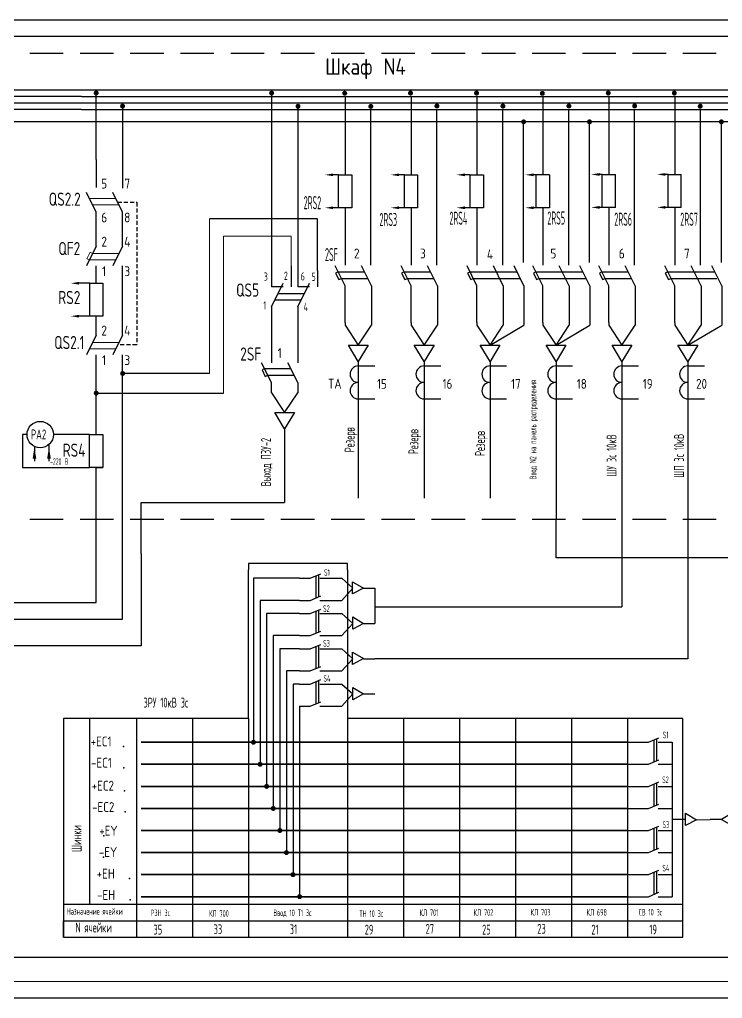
# Model space of a CAD drawing. Header units: millimetres. Extents: x 517 to 2197, y 113 to 478.
# Drawn here: x 1254.6 to 1467.9, y 180.8 to 477.9 of the extents above; entities that cross this region are included whole.
import ezdxf
from ezdxf.enums import TextEntityAlignment as Align

# ---------------------------------------------------------------- set-up
doc = ezdxf.new("R2010")
doc.units = ezdxf.units.MM
doc.linetypes.add('DASHED', pattern=[19.05, 12.7, -6.35])
doc.linetypes.add('HIDDEN', pattern=[0.375, 0.25, -0.125])
for name, color, linetype in [('1', 7, 'Continuous'), ('FORMAT', 7, 'Continuous'), ('WIRE', 7, 'Continuous'), ('Подписи', 7, 'Continuous'), ('Таблица', 7, 'Continuous'), ('Шинки', 1, 'Continuous')]:
    doc.layers.add(name, color=color, linetype=linetype)
doc.layers.add('PRSHEME', color=7, linetype='Continuous', lineweight=15)
doc.layers.add('Text', color=7, linetype='Continuous', lineweight=15)
doc.styles.add('eskd', font='eskdw.shx', dxfattribs={"height": 3})
doc.styles.add('eskdLoL', font='eskdw.shx', dxfattribs={"width": 0.7, "height": 2.5})
doc.styles.add('st2_0.5', font='txt.shx', dxfattribs={"width": 0.5})
doc.styles.add('STYLE2', font='txt.shx', dxfattribs={"width": 0.8})

# ---------------------------------------------------------------- blocks, each defined once
blk = doc.blocks.new('point')
at = {"const_width": 0.75}
blk.add_lwpolyline([(-0.375, 0, 1), (0.375, 0, 1)], format="xyb", close=True, dxfattribs=at)
blk = doc.blocks.new('A$C64307B72')
at = {"color": 0, "ltscale": 0.8}
for p, q in [((-21, 0), (-22.39, 0)), ((-22.39, 0), (-22.39, -10)), ((-2, 0), (-13, 0)), ((-22.39, -10), (-2, -10)), ((0, -10), (2, -10))]:
    blk.add_line(p, q, dxfattribs=at)
at = {"color": 0}
for p, q in [((-2, -10), (-2, 0)), ((-2, 0), (2, 0)), ((2, 0), (2, -10)), ((2, -10), (-2, -10))]:
    blk.add_line(p, q, dxfattribs=at)
at = {"color": 0, "ltscale": 100}
for p, q in [((-18.75, -3.6), (-18.75, -8.07)), ((-14.33, -2.98), (-14.33, -8.07))]:
    blk.add_line(p, q, dxfattribs=at)
at = {"color": 0, "ltscale": 0.8}
blk.add_circle((-17, 0), 4, dxfattribs=at)
at = {"color": 0, "linetype": 'ByBlock'}
for points in [[(-19.31, -7.35), (-18.18, -7.35), (-18.75, -3.93)], [(-14.9, -7.35), (-13.76, -7.35), (-14.33, -3.93)]]:
    blk.add_solid(points, dxfattribs=at)
at = {"layer": 'Text', "color": 0, "linetype": 'ByBlock', "style": 'st2_0.5', "width": 0.5}
blk.add_text('-220 B', height=2, dxfattribs=at).set_placement((-13.97, -9.19))
at = {"layer": 'Подписи', "color": 0, "style": 'eskdLoL', "width": 0.8}
blk.add_text('PA2', height=3, dxfattribs=at).set_placement((-19.82, -1.45))
at = {"layer": 'Подписи', "color": 7, "style": 'STYLE2', "width": 0.7}
blk.add_text('RS4', height=4, dxfattribs=at).set_placement((-10.18, -6.75))
blk = doc.blocks.new('mar')
blk.add_point((0, 0))
at = {"style": 'eskd'}
blk.add_attdef('MAR', (2, 1), '', height=3, dxfattribs=at)

msp = doc.modelspace()

# ---------------------------------------------------------------- linework, layer by layer
at = {"color": 7, "linetype": 'DASHED', "ltscale": 0.8}
for p, q in [((1664.13, 467.61), (1126.47, 467.61)), ((1664.13, 326.15), (1253.78, 326.15))]:
    msp.add_line(p, q, dxfattribs=at)
at = {"color": 7}
for p, q in [((1277.9, 435.46), (1277.9, 455.61)), ((1285.9, 451.73), (1285.9, 435.46)), ((1277.9, 419.46), (1274.9, 425.46)), ((1285.9, 419.46), (1282.9, 425.46)), ((1345.06, 417.41), (1312.26, 417.41)), ((1277.9, 409.13), (1274.9, 403.13)), ((1285.9, 409.13), (1282.9, 403.13)), ((1277.9, 397.89), (1277.9, 403.13)), ((1285.9, 382.15), (1285.9, 403.13)), ((1275.9, 397.89), (1272.65, 397.89)), ((1275.9, 387.89), (1275.9, 397.89)), ((1275.9, 397.89), (1279.9, 397.89)), ((1279.9, 397.89), (1279.9, 387.89)), ((1275.9, 387.89), (1272.68, 387.89)), ((1279.9, 387.89), (1275.9, 387.89)), ((1277.9, 382.15), (1277.9, 387.89)), ((1353.39, 385.12), (1357.39, 379.12)), ((1357.39, 379.12), (1361.39, 385.12)), ((1373.39, 385.12), (1377.39, 379.12)), ((1377.39, 379.12), (1381.39, 385.12)), ((1393.39, 385.12), (1397.39, 379.12)), ((1397.39, 379.12), (1401.39, 385.12)), ((1397.39, 379.12), (1407.65, 385.12)), ((1413.39, 385.12), (1417.39, 379.12)), ((1417.39, 379.12), (1421.39, 385.12)), ((1417.39, 379.12), (1427.65, 385.12)), ((1433.39, 385.12), (1437.39, 379.12)), ((1437.39, 379.12), (1441.39, 385.12)), ((1453.39, 385.12), (1457.39, 379.12)), ((1457.39, 379.12), (1461.39, 385.12)), ((1457.39, 379.12), (1467.65, 385.12)), ((1277.9, 382.15), (1274.9, 376.15)), ((1285.9, 382.15), (1282.9, 376.15)), ((1354.39, 379.12), (1360.39, 379.12)), ((1357.39, 374.12), (1354.39, 379.12)), ((1360.39, 379.12), (1357.39, 374.12)), ((1374.39, 379.12), (1380.39, 379.12)), ((1377.39, 374.12), (1374.39, 379.12)), ((1380.39, 379.12), (1377.39, 374.12)), ((1394.39, 379.12), (1400.39, 379.12)), ((1397.39, 374.12), (1394.39, 379.12)), ((1400.39, 379.12), (1397.39, 374.12)), ((1414.39, 379.12), (1420.39, 379.12)), ((1417.39, 374.12), (1414.39, 379.12)), ((1420.39, 379.12), (1417.39, 374.12)), ((1434.39, 379.12), (1440.39, 379.12)), ((1437.39, 374.12), (1434.39, 379.12)), ((1440.39, 379.12), (1437.39, 374.12)), ((1454.39, 379.12), (1460.39, 379.12)), ((1457.39, 374.12), (1454.39, 379.12)), ((1460.39, 379.12), (1457.39, 374.12)), ((1357.39, 374.12), (1357.39, 354.98)), ((1377.39, 374.12), (1377.39, 354.98)), ((1397.39, 374.12), (1397.39, 354.98)), ((1417.39, 374.12), (1417.39, 354.98)), ((1437.39, 374.12), (1437.39, 354.98)), ((1457.39, 374.12), (1457.39, 354.98)), ((1331.06, 364.65), (1335.06, 358.65)), ((1335.06, 358.65), (1339.06, 364.65)), ((1332.06, 358.65), (1338.06, 358.65)), ((1335.06, 353.65), (1332.06, 358.65)), ((1338.06, 358.65), (1335.06, 353.65)), ((1335.06, 353.65), (1335.06, 331.38)), ((1355.69, 307.3), (1358.98, 305.33)), ((1355.69, 303.57), (1355.69, 307.3)), ((1358.98, 305.33), (1355.69, 303.57)), ((1355.72, 296.61), (1359.01, 294.63)), ((1355.72, 292.87), (1355.72, 296.61)), ((1359.01, 294.63), (1355.72, 292.87)), ((1355.69, 285.91), (1358.98, 283.93)), ((1355.69, 282.18), (1355.69, 285.91)), ((1358.98, 283.93), (1355.69, 282.18)), ((1355.72, 275.21), (1359.01, 273.23)), ((1355.72, 271.48), (1355.72, 275.21)), ((1359.01, 273.23), (1355.72, 271.48)), ((1456.68, 237), (1459.97, 235.03)), ((1456.68, 233.27), (1456.68, 237)), ((1459.97, 235.03), (1456.68, 233.27)), ((1470.86, 237.05), (1467.56, 235.07)), ((1467.56, 235.07), (1470.86, 233.31))]:
    msp.add_line(p, q, dxfattribs=at)
at = {"color": 0}
for p, q in [((1361.24, 438.69), (1361.24, 450.62)), ((1381.24, 438.69), (1381.24, 450.62)), ((1401.24, 438.69), (1401.24, 450.62)), ((1421.24, 438.69), (1421.24, 450.62)), ((1441.24, 438.69), (1441.24, 450.62)), ((1461.24, 438.69), (1461.24, 450.62)), ((1361.24, 403.38), (1361.24, 438.69)), ((1381.24, 403.38), (1381.24, 438.69)), ((1401.24, 403.38), (1401.24, 438.69)), ((1421.24, 403.38), (1421.24, 438.69)), ((1441.24, 403.38), (1441.24, 438.69)), ((1461.24, 403.38), (1461.24, 438.69)), ((1431.39, 430.93), (1429.77, 430.93)), ((1431.39, 420.93), (1431.39, 430.93)), ((1431.39, 430.93), (1435.39, 430.93)), ((1435.39, 420.93), (1435.39, 430.93)), ((1451.39, 430.93), (1449.77, 430.93)), ((1451.39, 420.93), (1451.39, 430.93)), ((1451.39, 430.93), (1455.39, 430.93)), ((1455.39, 420.93), (1455.39, 430.93)), ((1351.39, 430.8), (1349.77, 430.8)), ((1351.39, 420.8), (1351.39, 430.8)), ((1351.39, 430.8), (1355.39, 430.8)), ((1355.39, 430.8), (1355.39, 420.8)), ((1371.39, 430.8), (1369.77, 430.8)), ((1371.39, 420.8), (1371.39, 430.8)), ((1371.39, 430.8), (1375.39, 430.8)), ((1375.39, 430.8), (1375.39, 420.8)), ((1391.39, 430.8), (1389.77, 430.8)), ((1391.39, 420.8), (1391.39, 430.8)), ((1391.39, 430.8), (1395.39, 430.8)), ((1395.39, 430.8), (1395.39, 420.8)), ((1411.39, 430.8), (1409.77, 430.8)), ((1411.39, 420.8), (1411.39, 430.8)), ((1415.39, 430.8), (1411.39, 430.8)), ((1415.39, 430.8), (1415.39, 420.8)), ((1351.39, 420.8), (1349.78, 420.8)), ((1355.39, 420.8), (1351.39, 420.8)), ((1371.39, 420.8), (1369.78, 420.8)), ((1375.39, 420.8), (1371.39, 420.8)), ((1391.39, 420.8), (1389.78, 420.8)), ((1395.39, 420.8), (1391.39, 420.8)), ((1411.39, 420.8), (1409.77, 420.8)), ((1415.39, 420.8), (1411.39, 420.8)), ((1431.39, 420.93), (1429.78, 420.93)), ((1435.39, 420.93), (1431.39, 420.93)), ((1451.39, 420.93), (1449.78, 420.93)), ((1455.39, 420.93), (1451.39, 420.93)), ((1353.39, 397.14), (1350.39, 403.14)), ((1351.3, 401.33), (1350.53, 400.94)), ((1352.28, 399.37), (1351.3, 401.33)), ((1351.3, 401.33), (1359.3, 401.33)), ((1361.39, 397.14), (1358.39, 403.14)), ((1373.39, 397.14), (1370.39, 403.14)), ((1371.3, 401.33), (1370.53, 400.94)), ((1372.28, 399.37), (1371.3, 401.33)), ((1371.3, 401.33), (1379.3, 401.33)), ((1381.39, 397.14), (1378.39, 403.14)), ((1393.39, 397.14), (1390.39, 403.14)), ((1391.3, 401.33), (1390.53, 400.94)), ((1392.28, 399.37), (1391.3, 401.33)), ((1391.3, 401.33), (1399.3, 401.33)), ((1391.3, 401.33), (1405.56, 401.33)), ((1401.39, 397.14), (1398.39, 403.14)), ((1407.65, 397.14), (1404.65, 403.14)), ((1413.39, 397.14), (1410.39, 403.14)), ((1411.3, 401.33), (1410.53, 400.94)), ((1412.28, 399.37), (1411.3, 401.33)), ((1411.3, 401.33), (1425.56, 401.33)), ((1421.39, 397.14), (1418.39, 403.14)), ((1427.65, 397.14), (1424.65, 403.14)), ((1433.39, 397.14), (1430.39, 403.14)), ((1431.3, 401.33), (1430.53, 400.94)), ((1432.28, 399.37), (1431.3, 401.33)), ((1431.3, 401.33), (1439.3, 401.33)), ((1441.39, 397.14), (1438.39, 403.14)), ((1453.39, 397.14), (1450.39, 403.14)), ((1451.3, 401.33), (1450.53, 400.94)), ((1452.28, 399.37), (1451.3, 401.33)), ((1451.3, 401.33), (1465.56, 401.33)), ((1461.39, 397.14), (1458.39, 403.14)), ((1467.65, 397.14), (1464.65, 403.14)), ((1350.53, 400.94), (1351.51, 398.99)), ((1351.51, 398.99), (1352.28, 399.37)), ((1352.28, 399.37), (1360.28, 399.37)), ((1370.53, 400.94), (1371.51, 398.99)), ((1371.51, 398.99), (1372.28, 399.37)), ((1372.28, 399.37), (1380.28, 399.37)), ((1390.53, 400.94), (1391.51, 398.99)), ((1391.51, 398.99), (1392.28, 399.37)), ((1392.28, 399.37), (1400.28, 399.37)), ((1392.28, 399.37), (1406.54, 399.37)), ((1410.53, 400.94), (1411.51, 398.99)), ((1411.51, 398.99), (1412.28, 399.37)), ((1412.28, 399.37), (1426.54, 399.37)), ((1430.53, 400.94), (1431.51, 398.99)), ((1431.51, 398.99), (1432.28, 399.37)), ((1432.28, 399.37), (1440.28, 399.37)), ((1450.53, 400.94), (1451.51, 398.99)), ((1451.51, 398.99), (1452.28, 399.37)), ((1452.28, 399.37), (1466.15, 399.37)), ((1353.39, 386.01), (1353.39, 397.14)), ((1361.39, 397.14), (1361.39, 389.65)), ((1373.39, 386.01), (1373.39, 397.14)), ((1381.39, 397.14), (1381.39, 389.65)), ((1393.39, 386.01), (1393.39, 397.14)), ((1401.39, 397.14), (1401.39, 389.65)), ((1407.65, 397.14), (1407.65, 389.65)), ((1413.39, 386.01), (1413.39, 397.14)), ((1421.39, 397.14), (1421.39, 389.65)), ((1427.65, 397.14), (1427.65, 389.65)), ((1433.39, 386.01), (1433.39, 397.14)), ((1441.39, 397.14), (1441.39, 389.65)), ((1453.39, 386.01), (1453.39, 397.14)), ((1461.39, 397.14), (1461.39, 389.65)), ((1467.65, 397.14), (1467.65, 389.65)), ((1361.39, 389.65), (1361.39, 385.12)), ((1381.39, 389.65), (1381.39, 385.12)), ((1401.39, 389.65), (1401.39, 385.12)), ((1407.65, 389.65), (1407.65, 385.12)), ((1421.39, 389.65), (1421.39, 385.12)), ((1427.65, 389.65), (1427.65, 385.12)), ((1441.39, 389.65), (1441.39, 385.12)), ((1461.39, 389.65), (1461.39, 385.12)), ((1467.65, 389.65), (1467.65, 385.12)), ((1353.39, 386.01), (1353.39, 385.12)), ((1373.39, 386.01), (1373.39, 385.12)), ((1393.39, 386.01), (1393.39, 385.12)), ((1413.39, 386.01), (1413.39, 385.12)), ((1433.39, 386.01), (1433.39, 385.12)), ((1453.39, 386.01), (1453.39, 385.12)), ((1331.06, 364.65), (1331.06, 367.78))]:
    msp.add_line(p, q, dxfattribs=at)
for p, q in [((1285.9, 446.89), (1107.39, 446.9)), ((1454.22, 446.9), (1285.9, 446.89)), ((1407.56, 438.69), (1407.56, 446.89)), ((1427.56, 438.69), (1427.56, 446.89)), ((1647.03, 446.89), (1453.39, 446.9)), ((1467.56, 438.69), (1467.56, 446.89)), ((1331.06, 438.69), (1331.06, 409.33)), ((1339.06, 438.69), (1339.06, 409.33)), ((1407.56, 404.2), (1407.56, 438.69)), ((1427.56, 404.2), (1427.56, 438.69)), ((1467.56, 404.2), (1467.56, 438.69)), ((1312.26, 370.5), (1285.9, 370.5)), ((1339.06, 367.78), (1339.06, 364.65)), ((1277.9, 364.54), (1316.49, 364.54)), ((1357.39, 354.98), (1357.39, 332.69)), ((1377.39, 354.98), (1377.39, 332.69)), ((1397.39, 354.98), (1397.39, 332.69)), ((1417.39, 354.98), (1417.39, 326.29)), ((1437.39, 354.98), (1437.39, 332.69)), ((1457.39, 354.98), (1457.39, 332.69)), ((1291.55, 315.77), (1291.55, 331.38)), ((1291.55, 331.38), (1335.06, 331.38)), ((1437.39, 332.69), (1437.39, 299.7)), ((1457.39, 332.69), (1457.39, 283.92)), ((1417.39, 314.58), (1417.39, 326.29)), ((1291.55, 315.77), (1291.55, 287.83)), ((1354.1, 312.81), (1324.1, 312.81)), ((1324.1, 312.81), (1324.1, 310.87)), ((1354.1, 310.87), (1354.1, 312.81)), ((1664.13, 314.58), (1417.39, 314.58)), ((1324.1, 303.83), (1324.1, 310.87)), ((1354.1, 310.87), (1354.1, 303.83)), ((1339.59, 308.32), (1325.59, 308.32)), ((1325.59, 308.32), (1325.59, 258.56)), ((1352.36, 308.32), (1355.7, 305.32)), ((1324.1, 265.77), (1324.1, 303.83)), ((1355.7, 305.32), (1352.36, 301.62)), ((1354.1, 303.83), (1354.1, 265.77)), ((1358.98, 305.33), (1362.44, 305.32)), ((1362.44, 305.32), (1362.44, 294.62)), ((982.53, 300.9), (1277.89, 300.94)), ((1339.59, 301.62), (1327.59, 301.62)), ((1327.59, 301.62), (1327.59, 251.86)), ((1339.59, 297.62), (1329.59, 297.62)), ((1329.59, 297.62), (1329.59, 245.16)), ((1352.36, 297.62), (1355.7, 294.62)), ((1362.44, 299.7), (1437.39, 299.7)), ((1128.56, 295.96), (1285.9, 295.96)), ((1355.7, 294.62), (1352.36, 290.92)), ((1359, 294.62), (1362.44, 294.62)), ((1339.59, 290.92), (1331.59, 290.92)), ((1331.59, 290.92), (1331.59, 238.46)), ((1291.55, 287.83), (1224.47, 287.83)), ((1339.59, 286.92), (1333.59, 286.92)), ((1333.59, 286.92), (1333.59, 231.76)), ((1352.36, 286.92), (1355.7, 283.92)), ((1355.7, 283.92), (1352.36, 280.22)), ((1358.96, 283.92), (1362.44, 283.92)), ((1457.39, 283.92), (1362.44, 283.92)), ((1339.59, 280.22), (1335.59, 280.22)), ((1335.59, 280.22), (1335.59, 225.06)), ((1338.59, 276.22), (1337.59, 276.22)), ((1337.59, 276.22), (1337.59, 218.36)), ((1339.59, 276.22), (1338.59, 276.22)), ((1352.36, 276.22), (1355.7, 273.22)), ((1355.7, 273.22), (1352.36, 269.52)), ((1358.99, 273.22), (1362.44, 273.22)), ((1339.59, 269.52), (1339.59, 211.67)), ((1267.98, 265.77), (1267.98, 199.39)), ((1324.1, 265.77), (1267.98, 265.77)), ((1275.85, 265.77), (1275.85, 209.39)), ((1290.1, 265.77), (1290.1, 199.39)), ((1307.1, 265.77), (1307.1, 199.39)), ((1324.1, 265.77), (1324.1, 199.39)), ((1455.82, 265.77), (1354.1, 265.77)), ((1354.1, 265.77), (1354.1, 199.39)), ((1371.1, 265.77), (1371.1, 199.39)), ((1388.1, 265.77), (1388.1, 199.39)), ((1405.1, 265.77), (1405.1, 199.39)), ((1422.1, 265.77), (1422.1, 199.39)), ((1439.1, 265.77), (1439.1, 199.39)), ((1455.82, 199.39), (1455.82, 265.77)), ((1452.66, 258.56), (1452.66, 211.66)), ((1456.68, 235.06), (1452.66, 235.08)), ((1459.97, 235.03), (1464.13, 235.06)), ((1467.59, 235.06), (1464.13, 235.06)), ((1267.98, 209.39), (1455.82, 209.39)), ((1267.98, 202.39), (1267.98, 204.39)), ((1267.98, 204.39), (1455.82, 204.39)), ((1267.98, 199.39), (1267.98, 202.39)), ((1267.98, 199.39), (1455.82, 199.39)), ((972.17, 193.36), (1669.35, 193.36))]:
    msp.add_line(p, q)
at = {"color": 7, "linetype": 'HIDDEN', "ltscale": 5}
for p, q in [((1284.4, 422.46), (1290.16, 422.46)), ((1290.16, 422.46), (1290.16, 379.15)), ((1290.16, 379.15), (1284.4, 379.15))]:
    msp.add_line(p, q, dxfattribs=at)
at = {"color": 7, "ltscale": 2}
for p, q in [((1277.9, 409.13), (1277.9, 419.46)), ((1285.9, 409.13), (1285.9, 419.46))]:
    msp.add_line(p, q, dxfattribs=at)
at = {"color": 0, "ltscale": 0.8}
for p, q in [((1353.39, 420.8), (1353.39, 403.38)), ((1373.39, 420.8), (1373.39, 403.38)), ((1393.39, 420.8), (1393.39, 403.38)), ((1413.39, 420.8), (1413.39, 403.38)), ((1433.39, 420.93), (1433.39, 403.38)), ((1453.39, 420.93), (1453.39, 403.38))]:
    msp.add_line(p, q, dxfattribs=at)
at = {"color": 7, "lineweight": 15, "ltscale": 0.2}
for p, q in [((1312.26, 417.41), (1312.26, 370.5)), ((1337.06, 412.21), (1316.49, 412.21)), ((1316.49, 412.21), (1316.49, 364.54)), ((1337.06, 403.13), (1337.06, 412.21))]:
    msp.add_line(p, q, dxfattribs=at)
at = {"color": 7, "ltscale": 0.8}
msp.add_line((1345.06, 406.89), (1345.06, 417.41), dxfattribs=at)
at = {"lineweight": 25}
for p, q in [((1342.83, 308.32), (1346.01, 309.67)), ((1345.28, 309.36), (1345.28, 302.66)), ((1339.59, 308.32), (1342.83, 308.32)), ((1344.48, 309.02), (1344.48, 302.32)), ((1345.77, 308.32), (1352.36, 308.32)), ((1339.59, 301.62), (1342.83, 301.62)), ((1342.83, 301.62), (1346.01, 302.97)), ((1345.77, 301.62), (1352.36, 301.62)), ((1339.59, 297.62), (1342.83, 297.62)), ((1342.83, 297.62), (1346.01, 298.97)), ((1344.48, 298.32), (1344.48, 291.62)), ((1345.28, 298.66), (1345.28, 291.96)), ((1345.77, 297.62), (1352.36, 297.62)), ((1342.83, 290.92), (1346.01, 292.27)), ((1339.59, 290.92), (1342.83, 290.92)), ((1342.83, 286.92), (1346.01, 288.27)), ((1345.77, 290.92), (1352.36, 290.92)), ((1339.59, 286.92), (1342.83, 286.92)), ((1344.48, 287.62), (1344.48, 280.92)), ((1345.28, 287.96), (1345.28, 281.26)), ((1345.77, 286.92), (1352.36, 286.92)), ((1339.59, 280.22), (1342.83, 280.22)), ((1342.83, 280.22), (1346.01, 281.57)), ((1345.77, 280.22), (1352.36, 280.22)), ((1342.83, 276.22), (1346.01, 277.57)), ((1344.48, 276.92), (1344.48, 270.22)), ((1345.28, 277.26), (1345.28, 270.56)), ((1339.59, 276.22), (1342.83, 276.22)), ((1345.77, 276.22), (1352.36, 276.22)), ((1342.83, 269.52), (1346.01, 270.87)), ((1339.59, 269.52), (1342.83, 269.52)), ((1345.77, 269.52), (1352.36, 269.52)), ((1439.1, 258.56), (1445.43, 258.56)), ((1445.43, 258.56), (1448.61, 259.91)), ((1447.08, 259.26), (1447.08, 252.56)), ((1447.88, 259.6), (1447.88, 252.9)), ((1448.37, 258.56), (1452.66, 258.56)), ((1445.43, 251.86), (1448.61, 253.21)), ((1439.1, 251.86), (1445.43, 251.86)), ((1448.37, 251.86), (1452.66, 251.86)), ((1439.1, 245.16), (1445.43, 245.16)), ((1445.43, 245.16), (1448.61, 246.51)), ((1447.08, 245.86), (1447.08, 239.16)), ((1447.88, 246.2), (1447.88, 239.5)), ((1448.37, 245.16), (1452.66, 245.16)), ((1439.1, 238.46), (1445.43, 238.46)), ((1445.43, 238.46), (1448.61, 239.81)), ((1448.37, 238.46), (1452.66, 238.46)), ((1445.43, 231.76), (1448.61, 233.11)), ((1447.08, 232.46), (1447.08, 225.76)), ((1447.88, 232.8), (1447.88, 226.1)), ((1439.1, 231.76), (1445.43, 231.76)), ((1448.37, 231.76), (1452.66, 231.76)), ((1445.43, 225.06), (1448.61, 226.41)), ((1439.1, 225.06), (1445.43, 225.06)), ((1448.37, 225.06), (1452.66, 225.06)), ((1439.1, 218.36), (1445.43, 218.36)), ((1445.43, 218.36), (1448.61, 219.71)), ((1447.08, 219.06), (1447.08, 212.36)), ((1447.88, 219.4), (1447.88, 212.7)), ((1448.37, 218.36), (1452.66, 218.36)), ((1439.1, 211.66), (1445.43, 211.66)), ((1445.43, 211.66), (1448.61, 213.01)), ((1448.37, 211.66), (1452.66, 211.66))]:
    msp.add_line(p, q, dxfattribs=at)
at = {"lineweight": 35}
for p, q in [((1291.54, 258.56), (1439.1, 258.56)), ((1291.54, 251.86), (1439.1, 251.86)), ((1291.54, 245.16), (1439.1, 245.16)), ((1291.54, 238.46), (1439.1, 238.46)), ((1291.54, 231.76), (1439.1, 231.76)), ((1291.54, 225.06), (1439.1, 225.06)), ((1291.54, 218.36), (1439.1, 218.36)), ((1439.1, 211.67), (1291.54, 211.67))]:
    msp.add_line(p, q, dxfattribs=at)
at = {"color": 0}
for points in [[(1349.77, 431.22), (1349.77, 430.39), (1347.27, 430.8)], [(1369.77, 431.22), (1369.77, 430.39), (1367.27, 430.8)], [(1389.77, 431.22), (1389.77, 430.39), (1387.27, 430.8)], [(1410.59, 431.22), (1410.59, 430.39), (1408.09, 430.8)], [(1430.59, 431.34), (1430.59, 430.51), (1428.09, 430.93)], [(1450.59, 431.34), (1450.59, 430.51), (1448.09, 430.93)], [(1349.77, 421.22), (1349.77, 420.39), (1347.27, 420.8)], [(1369.77, 421.22), (1369.77, 420.39), (1367.27, 420.8)], [(1389.77, 421.22), (1389.77, 420.39), (1387.27, 420.8)], [(1410.59, 421.22), (1410.59, 420.39), (1408.09, 420.8)], [(1430.59, 421.34), (1430.59, 420.51), (1428.09, 420.93)], [(1450.59, 421.34), (1450.59, 420.51), (1448.09, 420.93)]]:
    msp.add_solid(points, dxfattribs=at)
at = {"color": 7}
for points in [[(1272.68, 398.31), (1272.68, 397.47), (1270.18, 397.89)], [(1272.68, 388.31), (1272.68, 387.47), (1270.18, 387.89)]]:
    msp.add_solid(points, dxfattribs=at)
at = {"layer": '1', "color": 7, "linetype": 'ByBlock'}
for p, q in [((1331.06, 455.56), (1331.06, 438.69)), ((1339.06, 451.62), (1339.06, 438.69)), ((1331.06, 409.33), (1331.06, 396.78)), ((1339.06, 409.33), (1339.06, 396.78)), ((1357.39, 372.78), (1362.39, 372.78)), ((1377.39, 372.78), (1382.39, 372.78)), ((1397.39, 372.78), (1402.39, 372.78)), ((1417.39, 372.78), (1422.39, 372.78)), ((1437.39, 372.78), (1442.39, 372.78)), ((1457.39, 372.78), (1462.39, 372.78)), ((1357.39, 362.78), (1362.39, 362.78)), ((1377.39, 362.78), (1382.39, 362.78)), ((1397.39, 362.78), (1402.39, 362.78)), ((1417.39, 362.78), (1422.39, 362.78)), ((1437.39, 362.78), (1442.39, 362.78)), ((1457.39, 362.78), (1462.39, 362.78))]:
    msp.add_line(p, q, dxfattribs=at)
at = {"layer": '1', "color": 7}
for p, q in [((1345.06, 401.74), (1345.06, 406.89)), ((1337.06, 403.13), (1337.06, 396.78)), ((1345.06, 401.74), (1345.06, 396.78)), ((1331.06, 390.78), (1334.63, 397.91)), ((1334.64, 396.78), (1331.06, 396.78)), ((1339.06, 390.78), (1342.63, 397.91)), ((1342.6, 396.78), (1339.06, 396.78)), ((1332.1, 392.85), (1340.1, 392.85)), ((1333.08, 394.81), (1341.08, 394.81)), ((1340.1, 392.85), (1341.08, 394.81)), ((1331.06, 390.78), (1331.06, 373.78)), ((1339.06, 390.78), (1339.06, 373.78)), ((1331.06, 367.78), (1328.06, 373.78)), ((1328.97, 371.97), (1328.21, 371.58)), ((1328.21, 371.58), (1329.18, 369.63)), ((1329.95, 370.01), (1328.97, 371.97)), ((1328.97, 371.97), (1336.97, 371.97)), ((1339.06, 367.78), (1336.06, 373.78)), ((1329.18, 369.63), (1329.95, 370.01)), ((1329.95, 370.01), (1337.95, 370.01))]:
    msp.add_line(p, q, dxfattribs=at)
at = {"layer": '1', "color": 7, "linetype": 'ByBlock'}
for centre in [(1357.39, 370.28), (1377.39, 370.28), (1397.39, 370.28), (1417.39, 370.28), (1437.39, 370.28), (1457.39, 370.28), (1357.39, 365.28), (1377.39, 365.28), (1397.39, 365.28), (1417.39, 365.28), (1437.39, 365.28), (1457.39, 365.28)]:
    msp.add_arc(centre, 2.5, 90, 270, dxfattribs=at)
at = {"layer": 'FORMAT', "color": 7}
for p, q in [((516.77, 477.93), (2196.77, 477.81)), ((2196.77, 180.79), (516.77, 180.93))]:
    msp.add_line(p, q, dxfattribs=at)
at = {"layer": 'FORMAT', "color": 0, "lineweight": 30}
for p, q in [((537.27, 472.93), (2191.77, 472.81)), ((2191.77, 185.81), (537.27, 185.93))]:
    msp.add_line(p, q, dxfattribs=at)
at = {"layer": 'PRSHEME', "color": 7}
for p, q in [((1275.81, 423.64), (1283.81, 423.64)), ((1276.79, 421.69), (1284.79, 421.69)), ((1275.81, 404.95), (1283.81, 404.95)), ((1276.79, 406.91), (1284.79, 406.91)), ((1275.81, 377.97), (1283.81, 377.97)), ((1276.79, 379.92), (1284.79, 379.92))]:
    msp.add_line(p, q, dxfattribs=at)
msp.add_lwpolyline([(1276.79, 406.91), (1275.81, 404.95), (1275.04, 405.33), (1276.02, 407.29)], close=True, dxfattribs=at)
at = {"layer": 'Таблица', "color": 0}
for p, q in [((1353.39, 454.62), (1353.39, 438.69)), ((1373.39, 454.62), (1373.39, 438.69)), ((1393.39, 454.62), (1393.39, 438.69)), ((1413.39, 454.62), (1413.39, 438.69)), ((1433.39, 454.62), (1433.39, 438.69)), ((1453.39, 454.62), (1453.39, 438.69)), ((1353.39, 438.69), (1353.39, 430.8)), ((1373.39, 438.69), (1373.39, 430.8)), ((1393.39, 438.69), (1393.39, 430.8)), ((1413.39, 438.69), (1413.39, 430.8)), ((1433.39, 438.69), (1433.39, 430.8)), ((1453.39, 438.69), (1453.39, 430.8))]:
    msp.add_line(p, q, dxfattribs=at)
at = {"layer": 'Таблица', "color": 7}
for p, q in [((1277.9, 435.46), (1277.9, 426.96)), ((1285.9, 435.46), (1285.9, 426.74)), ((1277.9, 351.96), (1277.9, 376.15)), ((1285.9, 295.96), (1285.9, 376.15)), ((1277.89, 300.94), (1277.89, 341.96))]:
    msp.add_line(p, q, dxfattribs=at)
at = {"layer": 'Шинки', "color": 7}
for p, q in [((1164.56, 456.62), (1273.44, 456.62)), ((1273.44, 456.62), (1293.44, 456.62)), ((1287.17, 456.62), (1347.55, 456.62)), ((1347.55, 456.62), (1353.55, 456.62)), ((1353.55, 456.62), (1367.55, 456.62)), ((1367.55, 456.62), (1373.55, 456.62)), ((1373.55, 456.62), (1387.55, 456.62)), ((1387.55, 456.62), (1393.55, 456.62)), ((1393.55, 456.62), (1407.55, 456.62)), ((1407.55, 456.62), (1413.55, 456.62)), ((1413.55, 456.62), (1427.55, 456.62)), ((1427.55, 456.62), (1433.55, 456.62)), ((1433.55, 456.62), (1447.55, 456.62)), ((1447.55, 456.62), (1453.55, 456.62)), ((1453.55, 456.62), (1467.55, 456.62)), ((1467.55, 456.62), (1486.38, 456.62)), ((1273.44, 454.62), (1164.56, 454.62)), ((1164.56, 452.62), (1273.44, 452.62)), ((1273.44, 454.62), (1293.44, 454.62)), ((1273.44, 452.62), (1293.44, 452.62)), ((1287.17, 454.62), (1347.55, 454.62)), ((1287.17, 452.62), (1347.55, 452.62)), ((1347.55, 454.62), (1353.55, 454.62)), ((1347.55, 452.62), (1361.55, 452.62)), ((1353.55, 454.62), (1367.55, 454.62)), ((1361.55, 452.62), (1367.55, 452.62)), ((1367.55, 454.62), (1373.55, 454.62)), ((1367.55, 452.62), (1381.55, 452.62)), ((1373.55, 454.62), (1387.55, 454.62)), ((1381.55, 452.62), (1387.55, 452.62)), ((1387.55, 454.62), (1393.55, 454.62)), ((1387.55, 452.62), (1401.55, 452.62)), ((1393.55, 454.62), (1407.55, 454.62)), ((1401.55, 452.62), (1407.55, 452.62)), ((1407.55, 454.62), (1413.55, 454.62)), ((1407.55, 452.62), (1421.55, 452.62)), ((1413.55, 454.62), (1427.55, 454.62)), ((1421.55, 452.62), (1427.55, 452.62)), ((1427.55, 454.62), (1433.55, 454.62)), ((1427.55, 452.62), (1441.55, 452.62)), ((1433.55, 454.62), (1447.55, 454.62)), ((1441.55, 452.62), (1447.55, 452.62)), ((1447.55, 454.62), (1453.55, 454.62)), ((1447.55, 452.62), (1461.55, 452.62)), ((1453.55, 454.62), (1467.55, 454.62)), ((1461.55, 452.62), (1467.55, 452.62)), ((1467.55, 454.62), (1486.38, 454.62)), ((1467.55, 452.62), (1486.38, 452.62)), ((1273.44, 450.62), (1164.56, 450.62)), ((1273.44, 450.62), (1293.44, 450.62)), ((1287.17, 450.62), (1347.55, 450.62)), ((1347.55, 450.62), (1361.55, 450.62)), ((1361.55, 450.62), (1367.55, 450.62)), ((1367.55, 450.62), (1381.55, 450.62)), ((1381.55, 450.62), (1387.55, 450.62)), ((1387.55, 450.62), (1401.55, 450.62)), ((1401.55, 450.62), (1407.55, 450.62)), ((1407.55, 450.62), (1421.55, 450.62)), ((1421.55, 450.62), (1427.55, 450.62)), ((1427.55, 450.62), (1441.55, 450.62)), ((1441.55, 450.62), (1447.55, 450.62)), ((1447.55, 450.62), (1461.55, 450.62)), ((1461.55, 450.62), (1467.55, 450.62)), ((1467.55, 450.62), (1486.38, 450.62))]:
    msp.add_line(p, q, dxfattribs=at)

# ---------------------------------------------------------------- block references
msp.add_blockref('A$C64307B72', (1277.89, 351.96))
ref = msp.add_blockref('mar', (1286.2, 257.29))
ref.add_attrib('MAR', '+EC1', (1276.2, 257.29), dxfattribs={"height": 3, "style": 'eskd'})
at = {"color": 7}
for p in [(1325.59, 258.56), (1327.59, 251.86), (1329.59, 245.16), (1331.59, 238.46), (1333.59, 231.76), (1335.59, 225.06), (1337.59, 218.36), (1339.59, 211.67)]:
    msp.add_blockref('point', p, dxfattribs=at)
ref = msp.add_blockref('mar', (1286.3, 250.82))
ref.add_attrib('MAR', '-EC1', (1276.3, 250.82), dxfattribs={"height": 3, "style": 'eskd'})
ref = msp.add_blockref('mar', (1286.51, 243.85))
ref.add_attrib('MAR', '+EC2', (1276.51, 243.85), dxfattribs={"height": 3, "style": 'eskd'})
ref = msp.add_blockref('mar', (1286.62, 237.39))
ref.add_attrib('MAR', '-EC2', (1276.62, 237.39), dxfattribs={"height": 3, "style": 'eskd'})
ref = msp.add_blockref('mar', (1280.22, 230.18), dxfattribs=dict(xscale=-1))
ref.add_attrib('MAR', '+EY', (1278.8, 230.18), dxfattribs={"height": 3, "style": 'eskd'})
ref = msp.add_blockref('mar', (1280.12, 223.71), dxfattribs=dict(xscale=-1))
ref.add_attrib('MAR', '-EY', (1278.69, 223.71), dxfattribs={"height": 3, "style": 'eskd'})
ref = msp.add_blockref('mar', (1288.03, 217.16))
ref.add_attrib('MAR', '+EH', (1278.03, 217.16), dxfattribs={"height": 3, "style": 'eskd'})
ref = msp.add_blockref('mar', (1288.14, 210.7))
ref.add_attrib('MAR', '-EH', (1278.14, 210.7), dxfattribs={"height": 3, "style": 'eskd'})
at = {"layer": 'WIRE', "color": 7}
for p in [(1277.88, 455.66), (1331.1, 455.62), (1353.28, 455.58), (1373.24, 455.62), (1393.28, 455.62), (1413.24, 455.54), (1433.24, 455.62), (1453.28, 455.62), (1285.88, 451.66), (1339.1, 451.62), (1361.2, 451.58), (1381.24, 451.7), (1401.28, 451.66), (1421.28, 451.7), (1441.24, 451.7), (1461.13, 451.62), (1407.56, 446.89), (1427.56, 446.89), (1467.56, 446.89), (1285.9, 370.5), (1277.9, 364.54)]:
    msp.add_blockref('point', p, dxfattribs=at)

# ---------------------------------------------------------------- texts
at = {"color": 7, "insert": (1347.34, 466.17), "char_height": 5, "attachment_point": 1, "style": 'STYLE2'}
msp.add_mtext('Шкаф N4', dxfattribs=at)
at = {"color": 7, "linetype": 'Continuous', "lineweight": 15, "ltscale": 0.2, "attachment_point": 1, "rotation": 90, "style": 'eskdLoL'}
for s, insert, char_height, width in [('Ввод N2 на панель распределения', (1409.4, 338.38), 2, 33.6832), ('Резерв', (1353.27, 346.57), 3, 13.0469), ('Резерв', (1372.62, 346.01), 3, 13.0469), ('Резерв', (1392.82, 345.45), 3, 13.0469), ('ШУ 3с 10кВ', (1432.73, 339.18), 3, 20.9859), ('ШП 3с 10кВ', (1453.21, 338.82), 3, 20.9859), ('Выход ПЗУ-2', (1327.88, 336.22), 3, 20.9859), ('\\pi11.519;Шинки', (1270.43, 213.74), 3, 32.8372)]:
    msp.add_mtext(s, dxfattribs=dict(at, insert=insert, char_height=char_height, width=width))
at = {"color": 7, "linetype": 'Continuous', "lineweight": 15, "ltscale": 0.2, "attachment_point": 1, "style": 'eskdLoL'}
for s, insert, char_height, width in [('S1', (1347, 311.1), 2, 6.3524), ('S2', (1346.72, 300.11), 2, 6.3524), ('S3', (1346.73, 289.56), 2, 6.3524), ('S4', (1346.84, 278.93), 2, 6.3524), ('\\pi1.2528;ЗРУ 10кВ 3с', (1290.97, 272.09), 3, 22.7057), ('S1', (1449.78, 261.76), 2, 6.3524), ('S2', (1449.6, 248.17), 2, 6.3524), ('S3', (1449.7, 234.56), 2, 6.3524), ('S4', (1449.66, 221.35), 2, 6.3524), ('\\pi0.22886;Назначение ячейки', (1268.73, 208.21), 2, 20.9244), ('\\pi2.1733;РЗН 3с', (1292.26, 207.77), 2, 11.8133), ('\\pi2.2733;КЛ 700', (1309.86, 207.6), 2, 11.8133), ('\\pi1.686;Ввод 10 Т1 3с', (1329.94, 207.78), 2, 19.1721), ('\\pi1.14;ТН 10 3c', (1356.61, 207.53), 2, 11.8133), ('\\pi2.5733;КЛ 701', (1373.4, 207.82), 2, 11.8133), ('\\pi2.2733;КЛ 702', (1390.1, 207.87), 2, 11.8133), ('\\pi2.2733;КЛ 703', (1407.41, 207.96), 2, 11.8133), ('\\pi2.2733;КЛ 698', (1424.39, 207.93), 2, 11.8133), ('\\pi2.2465;СВ 10 3с', (1440.26, 207.96), 2, 14.4931), ('N ячейки', (1271.58, 203.83), 3, 16.512), ('35', (1295.25, 203.18), 3, 6.3524), ('33', (1313.5, 203.3), 3, 6.3524), ('31', (1336.6, 203.3), 3, 6.3524), ('29', (1359.35, 203.18), 3, 6.3524), ('27', (1377.83, 203.41), 3, 6.3524), ('25', (1394.97, 203.19), 3, 6.3524), ('23', (1411.71, 203.42), 3, 6.3524), ('21', (1428.11, 203.19), 3, 6.3524), ('19', (1445.7, 203.19), 3, 6.3524)]:
    msp.add_mtext(s, dxfattribs=dict(at, insert=insert, char_height=char_height, width=width))
at = {"layer": 'Подписи', "color": 7, "style": 'STYLE2', "width": 0.8}
for s, p in [('5', (1280.29, 425.74)), ('7', (1287.3, 425.74)), ('6', (1280.29, 415.45)), ('8', (1287.3, 415.45)), ('2', (1280.29, 408.11)), ('4', (1287.3, 408.11)), ('1', (1280.29, 399.14)), ('3', (1287.3, 399.14)), ('2', (1280.29, 381.13)), ('4', (1287.3, 381.13)), ('1', (1280.29, 372.15)), ('3', (1287.3, 372.15))]:
    msp.add_text(s, height=3, dxfattribs=at).set_placement(p, align=Align.BOTTOM_CENTER)
at = {"layer": 'Подписи', "color": 7}
for s, height, style, width, p in [('QS2.2', 4, 'STYLE2', 0.7, (1268.33, 421.42)), ('2RS2', 4, 'STYLE2', 0.4, (1343.49, 420.35)), ('2RS3', 4, 'STYLE2', 0.4, (1366.5, 415.24)), ('2RS4', 4, 'STYLE2', 0.4, (1387.77, 415.63)), ('2RS5', 4, 'STYLE2', 0.4, (1417.45, 415.69)), ('2RS6', 4, 'STYLE2', 0.4, (1437.76, 415.33)), ('2RS7', 4, 'STYLE2', 0.4, (1457.76, 415.33)), ('QF2', 4, 'STYLE2', 0.7, (1269.72, 406.43)), ('2SF', 4, 'STYLE2', 0.4, (1349.25, 404.6)), ('3', 2.5, 'eskdLoL', 0.7, (1329.34, 398.66)), ('2', 2.5, 'eskdLoL', 0.7, (1335.43, 398.92)), ('6', 2.5, 'eskdLoL', 0.7, (1340.56, 398.73)), ('5', 2.5, 'eskdLoL', 0.7, (1343.86, 398.6)), ('RS2', 4, 'STYLE2', 0.7, (1269.72, 391.57)), ('QS5', 4, 'STYLE2', 0.7, (1323.82, 393.83)), ('1', 2.5, 'eskdLoL', 0.7, (1329.03, 389.91)), ('4', 2.5, 'eskdLoL', 0.7, (1341.45, 389.45)), ('QS2.1', 4, 'STYLE2', 0.7, (1269.72, 377.9)), ('2SF', 4, 'STYLE2', 0.7, (1324.78, 374.41))]:
    msp.add_text(s, height=height, dxfattribs=dict(at, style=style, width=width)).set_placement(p, align=Align.CENTER)
at = {"layer": 'Подписи', "color": 0, "style": 'STYLE2', "width": 0.8}
for s, p in [('2', (1356.93, 405.42)), ('3', (1376.98, 405.42)), ('4', (1397.35, 405.19)), ('5', (1416.58, 405.42)), ('6', (1437.34, 405.42)), ('7', (1457.07, 405.42)), ('1', (1333.54, 375.21))]:
    msp.add_text(s, height=3, dxfattribs=at).set_placement(p, align=Align.CENTER)
at = {"layer": 'Подписи', "color": 7, "linetype": 'ByBlock', "style": 'eskdLoL'}
msp.add_text('TA', height=3, dxfattribs=at).set_placement((1350.27, 365.9), align=Align.CENTER)
at = {"layer": 'Подписи', "style": 'eskdLoL'}
for s, p in [('15', (1364.56, 365.85)), ('16', (1384.46, 365.85)), ('17', (1405.21, 365.85)), ('18', (1425.21, 365.85)), ('19', (1445.21, 365.85)), ('20', (1461.54, 365.85))]:
    msp.add_text(s, height=3, dxfattribs=at).set_placement(p, align=Align.CENTER)

doc.saveas('drawing.dxf')
